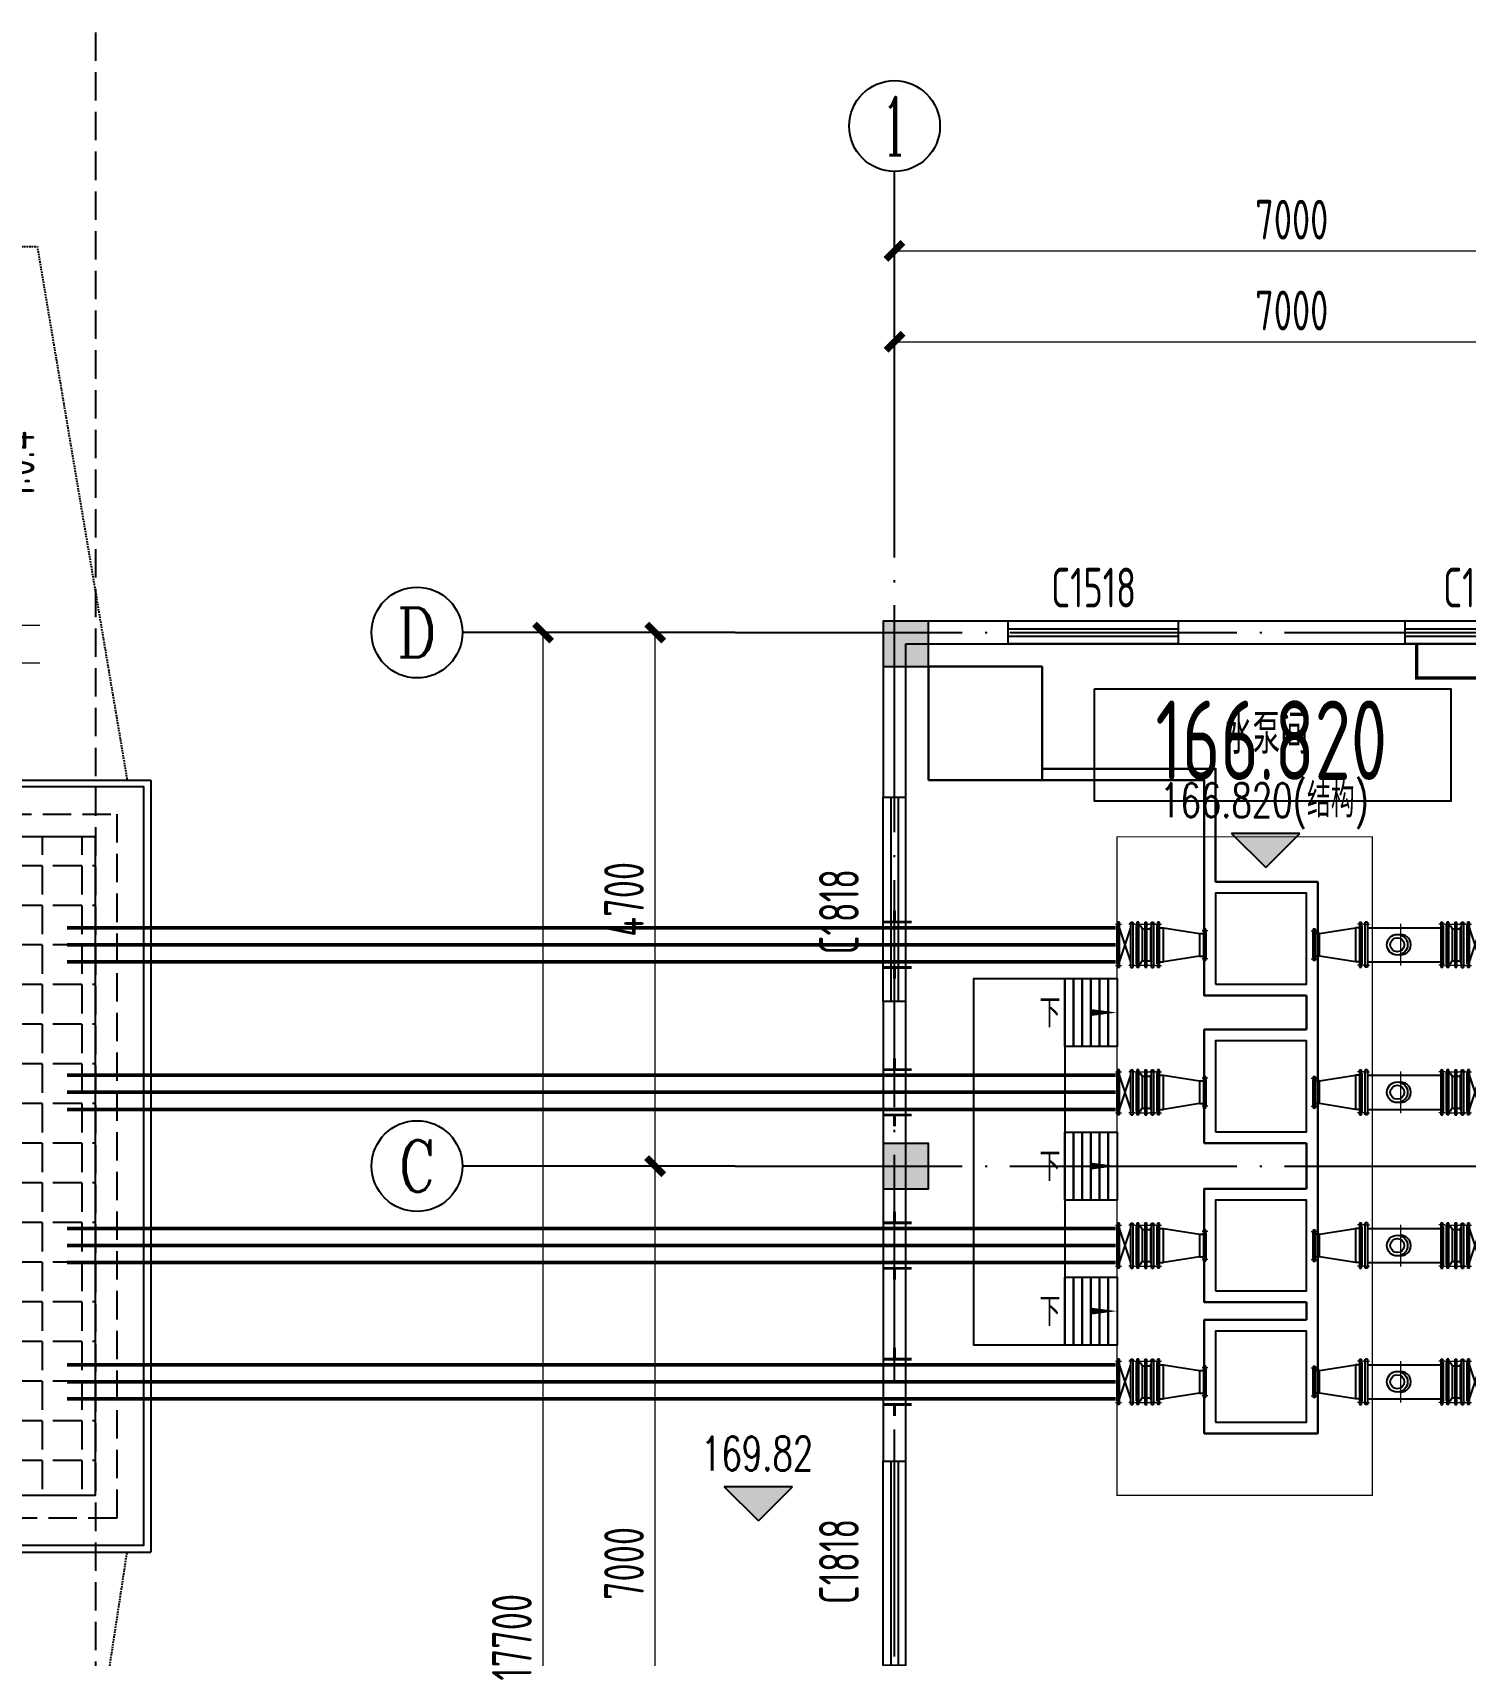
# Model space of a CAD drawing. Header units: millimetres. Extents: x 1742399 to 4898386, y 2481636 to 5226310.
# Drawn here: x 2410876 to 2423502, y 2539720 to 2554017 of the extents above; entities that cross this region are included whole.
import ezdxf
from ezdxf.enums import TextEntityAlignment as Align

# ---------------------------------------------------------------- set-up
doc = ezdxf.new("R2010")
doc.units = ezdxf.units.MM
doc.header["$LTSCALE"] = 1000
for name, pattern in [('ACAD_ISO04W100', [30.5, 24, -3, 0.5, -3]), ('ACAD_ISO10W100', [18, 12, -3, 0, -3]), ('CENTER2', [28.575, 19.05, -3.175, 3.175, -3.175]), ('DASH', [0.35, 0.25, -0.1]), ('DASHED', [0.75, 0.5, -0.25]), ('DOTE', [2.42, 2, -0.2, 0.02, -0.2])]:
    doc.linetypes.add(name, pattern=pattern)
for name, color, linetype, lineweight, true_color in [('0_提资', 7, 'Continuous', 50, 0xffffff), ('泵房轮廓线', 1, 'Continuous', 50, 0xff0000), ('进水池轮廓线', 2, 'Continuous', 50, 0xffff00)]:
    doc.layers.add(name, color=color, linetype=linetype, lineweight=lineweight, true_color=true_color)
for name, color, linetype in [('AXIS', 3, 'Continuous'), ('AXIS_TEXT', 7, 'Continuous'), ('DOTE', 1, 'DOTE'), ('DXPM', 4, 'Continuous'), ('FLOOR_STEEL', 2, 'Continuous'), ('PUB_DIM', 3, 'Continuous'), ('PUB_HATCH', 8, 'Continuous'), ('RAIL', 6, 'Continuous'), ('STAIR', 2, 'Continuous'), ('STAIR_STEEL', 2, 'Continuous'), ('TWT_DIM', 3, 'Continuous'), ('WALL_EXT', 4, 'Continuous'), ('WINDOW', 3, 'Continuous'), ('YHG_填充', 8, 'Continuous'), ('YHG_柱', 4, 'Continuous'), ('YHJ_引出、索引', 3, 'Continuous'), ('YHJ_立面_墙线中', 2, 'Continuous'), ('意见', 1, 'Continuous'), ('房间轮廓线', 6, 'Continuous'), ('水泵基础', 7, 'Continuous'), ('线框', 2, 'Continuous'), ('细线', 4, 'Continuous'), ('设备', 161, 'Continuous'), ('轮廓线', 2, 'Continuous')]:
    doc.layers.add(name, color=color, linetype=linetype)
for name, color, linetype, lineweight in [('中心线', 1, 'ACAD_ISO04W100', 18), ('中轴', 20, 'ACAD_ISO04W100', 9), ('排水沟', 4, 'Continuous', 30), ('文字', 4, 'Continuous', 0), ('管', 1, 'Continuous', 30), ('集水坑', 4, 'Continuous', 30)]:
    doc.layers.add(name, color=color, linetype=linetype, lineweight=lineweight)
doc.styles.add('_TCH_AXIS', font='COMPLEX', dxfattribs={"bigfont": 'GBCBIG'})
doc.styles.add('_TCH_DIM', font='SIMPLEX', dxfattribs={"bigfont": 'GBCBIG'})
doc.styles.add('COMPLEX', font='COMPLEX')
doc.styles.add('HZ1', font='romans.shx', dxfattribs={"width": 0.7, "bigfont": 'hztxt.shx'})
doc.styles.add('TSSD_Rein', font='TSSDENG', dxfattribs={"width": 0.7, "bigfont": '@1HZTXT'})
doc.styles.add('TSSD_REIN_T3', font='tssdeng.shx', dxfattribs={"width": 0.7, "bigfont": 'hztxt.shx'})
doc.styles.add('宋体', font='')
doc.styles.get('宋体').set_extended_font_data('SimSun')
doc.dimstyles.new('_TCH_ARCH&&100', dxfattribs={"dimtxt": 350, "dimasz": 150, "dimexe": 100, "dimexo": 200, "dimgap": 100, "dimtad": 1, "dimdec": 0, "dimzin": 0, "dimdsep": 46, "dimtxsty": 'TSSD_REIN_T3', "dimblk": 'ARCHTICK', "dimcen": 0.09, "dimclrt": 7, "dimazin": 2, "dimtfac": 1, "dimtdec": 0, "dimtix": 1, "dimtmove": 2, "dimatfit": 3, "dimfxl": 1, "dimfxlon": 1, "dimtolj": 1, "dimtzin": 0, "dimlwd": 18, "dimlwe": 18, "dimarcsym": 0})

# ---------------------------------------------------------------- blocks, each defined once
blk = doc.blocks.new('_AXISO')
blk.add_circle((0, 0), 0.5)
at = {"layer": 'AXIS_TEXT', "style": 'COMPLEX', "width": 1.041667}
blk.add_attdef('A', text='', height=0.56, dxfattribs=at).set_placement((-0.25, -0.28), (0.25, -0.28), align=Align.FIT)
blk = doc.blocks.new('_ArchTick')
at = {"color": 0, "linetype": 'ByBlock', "const_width": 0.4}
blk.add_lwpolyline([(-0.5, -0.5), (0.5, 0.5)], dxfattribs=at)
blk = doc.blocks.new('*D1125')
at = {"layer": 'AXIS', "color": 0, "lineweight": 18, "transparency": 16777216}
for p, q in [((2418471, 2552092), (2418471, 2552193)), ((2425471, 2552092), (2425471, 2552193)), ((2418471, 2552093), (2425471, 2552093))]:
    blk.add_line(p, q, dxfattribs=at)
at = {"layer": 'Defpoints', "color": 0, "transparency": 16777216}
for p in [(2425471, 2552093), (2418471, 2549731), (2425471, 2549731)]:
    blk.add_point(p, dxfattribs=at)
at = {"layer": 'AXIS', "color": 0, "lineweight": 18, "transparency": 16777216, "xscale": 150, "yscale": 150, "zscale": 150, "rotation": 180}
blk.add_blockref('_ArchTick', (2418471, 2552093), dxfattribs=at)
at = {"layer": 'AXIS', "color": 0, "lineweight": 18, "transparency": 16777216, "xscale": 150, "yscale": 150, "zscale": 150}
blk.add_blockref('_ArchTick', (2425471, 2552093), dxfattribs=at)
at = {"layer": 'AXIS', "color": 7, "transparency": 16777216, "insert": (2421971, 2552368), "char_height": 350, "attachment_point": 5, "style": 'TSSD_REIN_T3'}
blk.add_mtext('\\A1;7000', dxfattribs=at)
blk = doc.blocks.new('*D1126')
at = {"layer": 'AXIS', "color": 0, "lineweight": 18, "transparency": 16777216}
for p, q in [((2418471, 2551292), (2418471, 2551393)), ((2418471, 2551293), (2425471, 2551293)), ((2425471, 2551292), (2425471, 2551393))]:
    blk.add_line(p, q, dxfattribs=at)
at = {"layer": 'Defpoints', "color": 0, "transparency": 16777216}
for p in [(2425471, 2551293), (2418471, 2549731), (2425471, 2549731)]:
    blk.add_point(p, dxfattribs=at)
at = {"layer": 'AXIS', "color": 0, "lineweight": 18, "transparency": 16777216, "xscale": 150, "yscale": 150, "zscale": 150, "rotation": 180}
blk.add_blockref('_ArchTick', (2418471, 2551293), dxfattribs=at)
at = {"layer": 'AXIS', "color": 0, "lineweight": 18, "transparency": 16777216, "xscale": 150, "yscale": 150, "zscale": 150}
blk.add_blockref('_ArchTick', (2425471, 2551293), dxfattribs=at)
at = {"layer": 'AXIS', "color": 7, "transparency": 16777216, "insert": (2421971, 2551568), "char_height": 350, "attachment_point": 5, "style": 'TSSD_REIN_T3'}
blk.add_mtext('\\A1;7000', dxfattribs=at)
blk = doc.blocks.new('*D1127')
at = {"layer": 'AXIS', "color": 0, "lineweight": 18, "transparency": 16777216}
for p, q in [((2415376, 2548731), (2415275, 2548731)), ((2415375, 2531031), (2415375, 2548731)), ((2415376, 2531031), (2415275, 2531031))]:
    blk.add_line(p, q, dxfattribs=at)
at = {"layer": 'Defpoints', "color": 0, "transparency": 16777216}
for p in [(2415375, 2548731), (2417068, 2548731), (2417068, 2531031)]:
    blk.add_point(p, dxfattribs=at)
at = {"layer": 'AXIS', "color": 0, "lineweight": 18, "transparency": 16777216, "xscale": 150, "yscale": 150, "zscale": 150}
for p, rotation in [((2415375, 2548731), 90), ((2415375, 2531031), 270)]:
    blk.add_blockref('_ArchTick', p, dxfattribs=dict(at, rotation=rotation))
at = {"layer": 'AXIS', "color": 7, "transparency": 16777216, "insert": (2415100, 2539881), "char_height": 350, "attachment_point": 5, "rotation": 90, "style": 'TSSD_REIN_T3'}
blk.add_mtext('\\A1;17700', dxfattribs=at)
blk = doc.blocks.new('*D1129')
at = {"layer": 'AXIS', "color": 0, "lineweight": 18, "transparency": 16777216}
for p, q in [((2416364, 2544031), (2416263, 2544031)), ((2416363, 2537031), (2416363, 2544031)), ((2416364, 2537031), (2416263, 2537031))]:
    blk.add_line(p, q, dxfattribs=at)
at = {"layer": 'Defpoints', "color": 0, "transparency": 16777216}
for p in [(2416363, 2544031), (2417068, 2544031), (2417068, 2537031)]:
    blk.add_point(p, dxfattribs=at)
at = {"layer": 'AXIS', "color": 0, "lineweight": 18, "transparency": 16777216, "xscale": 150, "yscale": 150, "zscale": 150}
for p, rotation in [((2416363, 2544031), 90), ((2416363, 2537031), 270)]:
    blk.add_blockref('_ArchTick', p, dxfattribs=dict(at, rotation=rotation))
at = {"layer": 'AXIS', "color": 7, "transparency": 16777216, "insert": (2416088, 2540531), "char_height": 350, "attachment_point": 5, "rotation": 90, "style": 'TSSD_REIN_T3'}
blk.add_mtext('\\A1;7000', dxfattribs=at)
blk = doc.blocks.new('*D1130')
at = {"layer": 'AXIS', "color": 0, "lineweight": 18, "transparency": 16777216}
for p, q in [((2416364, 2548731), (2416263, 2548731)), ((2416363, 2544031), (2416363, 2548731)), ((2416364, 2544031), (2416263, 2544031))]:
    blk.add_line(p, q, dxfattribs=at)
at = {"layer": 'Defpoints', "color": 0, "transparency": 16777216}
for p in [(2416363, 2548731), (2417068, 2548731), (2417068, 2544031)]:
    blk.add_point(p, dxfattribs=at)
at = {"layer": 'AXIS', "color": 0, "lineweight": 18, "transparency": 16777216, "xscale": 150, "yscale": 150, "zscale": 150}
for p, rotation in [((2416363, 2548731), 90), ((2416363, 2544031), 270)]:
    blk.add_blockref('_ArchTick', p, dxfattribs=dict(at, rotation=rotation))
at = {"layer": 'AXIS', "color": 7, "transparency": 16777216, "insert": (2416088, 2546381), "char_height": 350, "attachment_point": 5, "rotation": 90, "style": 'TSSD_REIN_T3'}
blk.add_mtext('\\A1;4700', dxfattribs=at)
blk = doc.blocks.new('DN400法兰')
at = {"layer": '中心线', "ltscale": 50}
for p, q in [((-258, 20), (-258, -55)), ((257, 20), (257, -55))]:
    blk.add_line(p, q, dxfattribs=at)
at = {"layer": '设备', "ltscale": 50}
for p, q in [((-240, 0), (-244, -4)), ((-240, 0), (240, 0)), ((240, 0), (244, -4)), ((-283, -30), (-283, -4)), ((282, -4), (-283, -4)), ((282, -30), (282, -4))]:
    blk.add_line(p, q, dxfattribs=at)
at = {"layer": '设备'}
for p, q in [((-240, 0), (240, 0)), ((-283, -30), (282, -30))]:
    blk.add_line(p, q, dxfattribs=at)
blk = doc.blocks.new('DN250法兰')
at = {"layer": '中心线', "ltscale": 50}
for p, q in [((-50, 175), (22, 175)), ((-50, -175), (22, -175))]:
    blk.add_line(p, q, dxfattribs=at)
at = {"layer": '设备', "ltscale": 50}
for p, q in [((-26, 160), (-23, 162)), ((-26, -160), (-26, 160)), ((-26, -160), (-26, 160)), ((-23, 197), (0, 197)), ((-23, 197), (-23, -198)), ((0, 197), (0, -198)), ((-26, -160), (-23, -163)), ((0, -198), (-23, -198))]:
    blk.add_line(p, q, dxfattribs=at)
blk = doc.blocks.new('双盘偏心异径管（平面）')
at = {"layer": '设备'}
for p, q in [((57, 100), (373, 150)), ((408, 150), (373, 150)), ((373, 150), (373, -150)), ((57, 100), (18, 100)), ((57, -100), (18, -100)), ((373, -150), (57, -100)), ((408, -150), (373, -150))]:
    blk.add_line(p, q, dxfattribs=at)
at = {"layer": '设备', "ltscale": 50}
blk.add_line((18, -100), (18, 100), dxfattribs=at)
at = {"layer": '设备'}
blk.add_lwpolyline([(57, -100), (57, 100)], dxfattribs=at)
at = {"layer": '设备', "xscale": 0.7042253521126761, "yscale": 0.7042253521126761, "zscale": 0.7042253521126761, "rotation": 270}
blk.add_blockref('DN400法兰', (430, 0), dxfattribs=at)
at = {"layer": '设备', "xscale": 0.7042253521126761, "yscale": 0.7042253521126761, "zscale": 0.7042253521126761}
blk.add_blockref('DN250法兰', (18, 0), dxfattribs=at)
at = {"layer": '意见', "flags": 1}
blk.add_attdef('规格', (589, -14), '', height=227, dxfattribs=at)
blk = doc.blocks.new('双法兰传力接头')
at = {"layer": '中心线', "ltscale": 5}
for p, q in [((-17, 181), (166, 181)), ((-17, -181), (166, -181))]:
    blk.add_line(p, q, dxfattribs=at)
at = {"layer": '设备', "ltscale": 50}
for p, q in [((18, 167), (34, 167)), ((72, 199), (89, 199)), ((72, 199), (72, -199)), ((120, 155), (120, -155)), ((120, 155), (131, 155)), ((47, 141), (47, -141)), ((47, 141), (72, 141)), ((47, -141), (72, -141)), ((18, -167), (34, -167)), ((72, -199), (89, -199)), ((120, -155), (131, -155))]:
    blk.add_line(p, q, dxfattribs=at)
at = {"layer": '设备'}
for p, q in [((34, 167), (47, 141)), ((89, -199), (89, 199)), ((89, 141), (120, 141)), ((34, -167), (47, -141)), ((89, -141), (120, -141))]:
    blk.add_line(p, q, dxfattribs=at)
at = {"layer": '设备', "yscale": 0.7042253521126761, "zscale": 0.7042253521126761}
for p, xscale, rotation in [((-3, 0), 0.7042253521126761, 90), ((152, 0), -0.7042253521126761, 270)]:
    blk.add_blockref('DN400法兰', p, dxfattribs=dict(at, xscale=xscale, rotation=rotation))
at = {"layer": '意见', "flags": 1}
blk.add_attdef('规格', (193, -29), '', height=94.2, dxfattribs=at)
blk = doc.blocks.new('手动双盘蝶阀')
at = {"layer": '设备', "ltscale": 50}
for p, q in [((50, -150), (-50, 150)), ((-50, -150), (50, 150))]:
    blk.add_line(p, q, dxfattribs=at)
at = {"layer": '设备', "yscale": 0.7042253521126761, "zscale": 0.7042253521126761}
for p, xscale, rotation in [((-71, 0), 0.7042253521126761, 90), ((71, 0), -0.7042253521126761, 270)]:
    blk.add_blockref('DN400法兰', p, dxfattribs=dict(at, xscale=xscale, rotation=rotation))
at = {"layer": '意见', "flags": 1}
blk.add_attdef('规格', (147, 6), '', height=70.4, dxfattribs=at)
blk = doc.blocks.new('双盘异径管')
at = {"layer": '设备'}
for p, q in [((57, 100), (373, 150)), ((408, 150), (373, 150)), ((373, 150), (373, -150)), ((57, 100), (18, 100)), ((57, -100), (18, -100)), ((373, -150), (57, -100)), ((408, -150), (373, -150))]:
    blk.add_line(p, q, dxfattribs=at)
at = {"layer": '设备', "ltscale": 50}
blk.add_line((18, -100), (18, 100), dxfattribs=at)
at = {"layer": '设备'}
blk.add_lwpolyline([(57, -100), (57, 100)], dxfattribs=at)
at = {"layer": '设备', "xscale": 0.7042253521126761, "yscale": 0.7042253521126761, "zscale": 0.7042253521126761, "rotation": 270}
blk.add_blockref('DN400法兰', (430, 0), dxfattribs=at)
at = {"layer": '设备', "xscale": 0.7042253521126761, "yscale": 0.7042253521126761, "zscale": 0.7042253521126761}
blk.add_blockref('DN250法兰', (18, 0), dxfattribs=at)
at = {"layer": '意见', "flags": 1}
blk.add_attdef('规格', (621, -23), '', height=267, dxfattribs=at)
blk = doc.blocks.new('多功能水泵控制阀')
at = {"layer": '中心线', "ltscale": 10}
blk.add_line((296, -183), (296, 183), dxfattribs=at)
at = {"layer": '设备'}
for p, q in [((0, 150), (648, 150)), ((0, -150), (648, -150))]:
    blk.add_line(p, q, dxfattribs=at)
for radius in [91.1, 61.9]:
    blk.add_circle((264, 0), radius, dxfattribs=at)
blk.add_arc((296, 0), 88.6, 264.0575, 95.9425, dxfattribs=at)
at = {"layer": '设备', "yscale": 0.7042253521126761, "zscale": 0.7042253521126761}
for p, xscale, rotation in [((-21, 0), -0.7042253521126761, 90), ((669, 0), 0.7042253521126761, 270)]:
    blk.add_blockref('DN400法兰', p, dxfattribs=dict(at, xscale=xscale, rotation=rotation))
at = {"layer": '意见', "flags": 1}
blk.add_attdef('规格', (114, -565), '', height=244, dxfattribs=at)
blk = doc.blocks.new('电动双盘蝶阀')
at = {"layer": '设备', "ltscale": 50}
for p, q in [((50, -150), (-50, 150)), ((-50, -150), (50, 150))]:
    blk.add_line(p, q, dxfattribs=at)
at = {"layer": '设备', "yscale": 0.7042253521126761, "zscale": 0.7042253521126761}
for p, xscale, rotation in [((-71, 0), 0.7042253521126761, 90), ((71, 0), -0.7042253521126761, 270)]:
    blk.add_blockref('DN400法兰', p, dxfattribs=dict(at, xscale=xscale, rotation=rotation))
at = {"flags": 1}
blk.add_attdef('规格', (120, 51), '', height=10, dxfattribs=at)
blk = doc.blocks.new('平面_平台钢楼梯')
at = {"layer": 'STAIR_STEEL'}
for points in [[(-460.02, 300), (-383.35, 300), (-383.35, -300), (-460.02, -300)], [(-383.35, 300), (-306.68, 300), (-306.68, -300), (-383.35, -300)], [(-306.68, 300), (-230.01, 300), (-230.01, -300), (-306.68, -300)], [(-230.01, 300), (-153.34, 300), (-153.34, -300), (-230.01, -300)], [(-153.34, 300), (-76.67, 300), (-76.67, -300), (-153.34, -300)], [(-76.67, 300), (0, 300), (0, -300), (-76.67, -300)]]:
    blk.add_lwpolyline(points, close=True, dxfattribs=at)
at = {"layer": 'YHJ_引出、索引'}
blk.add_lwpolyline([(-460.02, 0, 0, 0, 0), (0, 0, 0, 60, 0), (-225, 0, 0, 0, 0)], format="xyseb", dxfattribs=at)
at = {"layer": 'YHJ_引出、索引', "color": 7, "style": '_TCH_DIM'}
blk.add_text('下', height=253.19, dxfattribs=at).set_placement((-681.19, -131.25))
blk = doc.blocks.new('刚性防水套管DN300')
at = {"layer": '中轴', "color": 8, "linetype": 'CENTER2', "ltscale": 10}
blk.add_line((1966752, 2550634), (1967002, 2550634), dxfattribs=at)
at = {"layer": '管', "lineweight": 50, "const_width": 25}
for points in [[(1966852, 2550834), (1966852, 2550934)], [(1966752, 2550834), (1967002, 2550834)], [(1966752, 2550434), (1967002, 2550434)], [(1966852, 2550434), (1966852, 2550334)]]:
    blk.add_lwpolyline(points, dxfattribs=at)
at = {"style": '宋体', "width": 0.7, "flags": 1}
blk.add_attdef('中心标高', (1966552, 2549988), '', height=350, dxfattribs=at)
blk = doc.blocks.new('*U1019')
at = {"layer": 'DXPM', "color": 4, "linetype": 'DASHED', "ltscale": 0.03, "flags": 128}
blk.add_lwpolyline([(500, 5200), (1000, 5200), (1792, 500)], dxfattribs=at)
at = {"layer": 'RAIL'}
blk.add_lwpolyline([(60, 440), (60, 5200)], dxfattribs=at)
at = {"layer": '文字'}
for p, q in [((-2575, 4211), (-2575, 5200)), ((-2415, 4706), (-2415, 5200)), ((-2255, 4211), (-2255, 5200)), ((-2094, 4706), (-2094, 5200)), ((-1934, 4211), (-1934, 5200))]:
    blk.add_line(p, q, dxfattribs=at)
at = {"layer": '文字', "color": 3}
for p, q in [((1024, 1861), (500, 1861)), ((762, 1692), (500, 1692)), ((1024, 1530), (500, 1530)), ((762, 1361), (500, 1361))]:
    blk.add_line(p, q, dxfattribs=at)
at = {"layer": '轮廓线'}
blk.add_line((0, 0), (-4500, 0), dxfattribs=at)
for points in [[(226, 5200), (226, 5700), (-4500, 5700)], [(0, 5200), (-4500, 5200)], [(0, 500), (0, 5200), (500, 5200), (500, 500)]]:
    blk.add_lwpolyline(points, dxfattribs=at)
at = {"color": 3, "style": 'TSSD_Rein', "width": 0.7}
blk.add_text('1:0.4', height=350, rotation=90, dxfattribs=at).set_placement((801, 3577), align=Align.MIDDLE_RIGHT)
at = {"layer": 'AXIS', "color": 3, "style": 'TSSD_Rein', "width": 0.7}
for s, p in [('引水渠道', (-3291, 3013)), ('C20素混凝土护坡', (-3514, 2600))]:
    blk.add_text(s, height=350, dxfattribs=at).set_placement(p)
blk.add_attdef('坡度-平面', (-1499, 4687), '', height=300, dxfattribs=at)
at = {"layer": 'TWT_DIM', "color": 3, "style": 'TSSD_Rein', "width": 0.7}
for s, p in [('引水坡道', (-3313, 1843)), ('C20素混凝土护坡', (-4200, 989))]:
    blk.add_text(s, height=700, dxfattribs=at).set_placement(p)
blk.add_attdef('坡度-总平', (-2004, 4256), '', height=700, dxfattribs=at)
blk = doc.blocks.new('*U1021')
at = {"layer": 'DXPM', "color": 4, "linetype": 'DASHED', "ltscale": 0.03, "flags": 128}
blk.add_lwpolyline([(500, -5700), (1000, -5700), (1792, -500)], dxfattribs=at)
at = {"layer": 'RAIL'}
blk.add_lwpolyline([(60, -5700), (60, -440)], dxfattribs=at)
at = {"layer": '文字', "color": 3}
for p, q in [((1024, -3486), (500, -3486)), ((762, -3649), (500, -3649)), ((1024, -3818), (500, -3818)), ((762, -3980), (500, -3980)), ((1024, -4149), (500, -4149))]:
    blk.add_line(p, q, dxfattribs=at)
at = {"layer": '文字'}
for p, q in [((-835, -4711), (-835, -5700)), ((-514, -4711), (-514, -5700)), ((-193, -4711), (-193, -5700)), ((-674, -5206), (-674, -5700)), ((-354, -5206), (-354, -5700))]:
    blk.add_line(p, q, dxfattribs=at)
at = {"layer": '轮廓线'}
blk.add_line((0, 0), (-4500, 0), dxfattribs=at)
for points in [[(0, -500), (0, -5700), (500, -5700), (500, -500)], [(0, -5700), (-4500, -5700)], [(226, -5700), (226, -6200), (-4500, -6200)]]:
    blk.add_lwpolyline(points, dxfattribs=at)
at = {"color": 3, "style": 'TSSD_Rein', "width": 0.7}
blk.add_text('1:0.4', height=350, rotation=90, dxfattribs=at).set_placement((847, -2082), align=Align.MIDDLE_RIGHT)
blk.add_attdef('坡度-平面', (-2667, -5307), '', height=300, dxfattribs=at)
at = {"layer": 'AXIS', "color": 3, "style": 'TSSD_Rein', "width": 0.7}
for s, p in [('引水渠道', (-3291, -2545)), ('C20素混凝土护坡', (-3514, -2957))]:
    blk.add_text(s, height=350, dxfattribs=at).set_placement(p)
at = {"layer": 'TWT_DIM', "color": 3, "style": 'TSSD_Rein', "width": 0.7}
for s, p in [('引水坡道', (-3378, -2487)), ('C20素混凝土护坡', (-4265, -3341))]:
    blk.add_text(s, height=700, dxfattribs=at).set_placement(p)
blk.add_attdef('坡度-总平', (-3251, -5425), '', height=700, dxfattribs=at)
blk = doc.blocks.new('平面_钢爬梯')
at = {"layer": 'YHJ_立面_墙线中', "const_width": 30}
blk.add_lwpolyline([(-600, 0), (-600, -300), (0, -300), (0, 0)], dxfattribs=at)
blk = doc.blocks.new('*U1119')
at = {"layer": 'PUB_HATCH'}
h = blk.add_hatch(dxfattribs=at)
h.set_pattern_fill('HEX', color=256, scale=15)
h.set_pattern_definition([(0, (-1247.595, 5800), (0, 82.4889), [47.625, -95.25]), (120, (-1247.595, 5800), (-71.4375, -41.2445), [47.625, -95.25]), (60, (-1199.97, 5800), (-71.4375, 41.2445), [47.625, -95.25])])
h.paths.add_polyline_path([(-1000, 5800), (-1163, 5800), (-1163, 0), (-1000, 0)])
h = blk.add_hatch(dxfattribs=at)
h.set_pattern_fill('ANGLE', color=8, scale=50, angle=-180)
h.set_pattern_definition([(180, (787.28, -1800), (-1e-13, -349.25), [254, -95.25]), (270, (787.28, -1800), (349.25, -1e-13), [254, -95.25])])
h.paths.add_polyline_path([(-1000, 0), (0, 0), (0, 5800), (-1000, 5800)])
at = {"layer": '细线', "linetype": 'Continuous', "lineweight": 0, "ltscale": 0.5}
h = blk.add_hatch(dxfattribs=at)
h.set_pattern_fill('AR-CONC', color=8, angle=-180)
h.set_pattern_definition([(230, (3944.64, -60070.33), (-182.18467, 15.9391), [19.05, -209.55]), (175, (3944.64, -60070.33), (35.2434, -191.05685), [15.24, -167.6406]), (280.45144, (3929.45, -60069), (-146.94125, -175.11775), [16.19, -178.09024]), (226.1842, (3944.64, -60121.13), (-271.07904, 42.0423), [28.575, -314.325]), (276.63556, (3922.05, -60117.63), (-237.4041, -247.4261), [24.285, -267.1356]), (171.18415, (3944.64, -60121.13), (-237.4041, -247.4261), [22.86, -251.4597]), (201, (3919.24, -60108.43), (-151.6144, 102.2652), [19.05, -209.55]), (146, (3919.24, -60108.43), (-61.80203, -184.18797), [15.24, -167.64]), (251.45144, (3906.6, -60099.9), (-213.4164, -81.92277), [16.19, -178.08994]), (217.5, (3944.64, -60070.33), (-3.088603, -84.55504), [0, -165.608, 0, -170.18, 0, -168.275]), (187.5, (3944.64, -60070.33), (-66.81966, -100.18057), [0, -97.028, 0, -161.798, 0, -64.135]), (147.5, (4001.28, -60070.33), (-135.590595, 5.728744), [0, -63.5, 0, -198.12, 0, -262.89]), (137.5, (4026.68, -60070.33), (-148.12918, -25.4265), [0, -82.55, 0, -131.572, 0, -186.69])])
h.paths.add_polyline_path([(-932, 6000), (-1013, 6000), (-1013, 5800), (-932, 5800)])
h.paths.add_polyline_path([(-1163, 6000), (-1232, 6000), (-1232, 5800), (-1163, 5800)])
h = blk.add_hatch(dxfattribs=at)
h.set_pattern_fill('ANSI32', color=8, scale=10, angle=-180)
h.set_pattern_definition([(225, (3944.64, -60070.33), (67.35192, -67.35192), []), (225, (3899.74, -60070.33), (67.35192, -67.35192), [])])
h.paths.add_polyline_path([(-1163, 6000), (-1232, 6000), (-1232, 5800), (-1163, 5800)])
h.paths.add_polyline_path([(-932, 6000), (-1013, 6000), (-1013, 5800), (-932, 5800)])
h = blk.add_hatch(dxfattribs=at)
h.set_pattern_fill('AR-CONC', color=8, angle=-180)
h.set_pattern_definition([(230, (3944.64, -45470.33), (-182.18467, 15.9391), [19.05, -209.55]), (175, (3944.64, -45470.33), (35.2434, -191.05685), [15.24, -167.6406]), (280.45144, (3929.45, -45469), (-146.94125, -175.11775), [16.19, -178.09024]), (226.1842, (3944.64, -45521.13), (-271.079, 42.0423), [28.575, -314.325]), (276.63556, (3922.05, -45517.63), (-237.4041, -247.4261), [24.285, -267.1356]), (171.18415, (3944.64, -45521.13), (-237.4041, -247.4261), [22.86, -251.4597]), (201, (3919.24, -45508.43), (-151.6144, 102.2652), [19.05, -209.55]), (146, (3919.24, -45508.43), (-61.802, -184.188), [15.24, -167.64]), (251.45144, (3906.6, -45499.9), (-213.4164, -81.9228), [16.19, -178.08994]), (217.5, (3944.64, -45470.33), (-3.0886, -84.55504), [0, -165.608, 0, -170.18, 0, -168.275]), (187.5, (3944.64, -45470.33), (-66.81966, -100.18057), [0, -97.028, 0, -161.798, 0, -64.135]), (147.5, (4001.28, -45470.33), (-135.5906, 5.72874), [0, -63.5, 0, -198.12, 0, -262.89]), (137.5, (4026.68, -45470.33), (-148.12918, -25.4265), [0, -82.55, 0, -131.572, 0, -186.69])])
h.paths.add_polyline_path([(-932, 0), (-1013, 0), (-1013, -200), (-932, -200)])
h.paths.add_polyline_path([(-1163, 0), (-1232, 0), (-1232, -200), (-1163, -200)])
h = blk.add_hatch(dxfattribs=at)
h.set_pattern_fill('ANSI32', color=8, scale=10, angle=-180)
h.set_pattern_definition([(225, (3944.64, -45470.33), (67.35192, -67.35192), []), (225, (3899.74, -45470.33), (67.35192, -67.35192), [])])
h.paths.add_polyline_path([(-1163, 0), (-1232, 0), (-1232, -200), (-1163, -200)])
h.paths.add_polyline_path([(-932, 0), (-1013, 0), (-1013, -200), (-932, -200)])
at = {"layer": 'RAIL'}
for points in [[(-1453, 6300), (-1453, 6240)], [(-1453, -440), (427, -440), (427, 6240), (-1453, 6240)], [(-1453, -440), (-1453, -500)]]:
    blk.add_lwpolyline(points, dxfattribs=at)
at = {"layer": '线框', "lineweight": -3}
blk.add_line((-1163, 6000), (-1163, -200), dxfattribs=at)
at = {"layer": '轮廓线'}
for p, q in [((-1513, 6300), (487, 6300)), ((487, 6300), (487, -500)), ((-1232, 6000), (-932, 6000)), ((-1013, 6000), (-1013, 5800)), ((-1513, 5800), (-6000, 5800)), ((-1513, 5800), (-1163, 5800)), ((-6000, 0), (-1513, 0)), ((-1513, 0), (-1163, 0)), ((-1013, 0), (-1013, -200)), ((-1232, -200), (-932, -200)), ((-1513, -500), (487, -500))]:
    blk.add_line(p, q, dxfattribs=at)
for points in [[(-1513, 6300), (-1513, -500)], [(-1232, 6000), (-1232, 5800)], [(-932, 6000), (-932, 5800)], [(-1232, 0), (-1232, -200)], [(-932, 0), (-932, -200)]]:
    blk.add_lwpolyline(points, dxfattribs=at)
at = {"layer": '轮廓线', "flags": 128}
for points in [[(-1513, 6300), (487, 6300)], [(-1513, -500), (487, -500)]]:
    blk.add_lwpolyline(points, dxfattribs=at)
at = {"layer": '轮廓线', "linetype": 'DASH'}
blk.add_lwpolyline([(-1163, 6000), (187, 6000), (187, -200), (-1163, -200)], close=True, dxfattribs=at)
at = {"layer": '轮廓线'}
for points in [[(-1000, 0), (-1163, 0), (-1163, 5800), (-1000, 5800)], [(-1000, 5800), (-1000, 0), (0, 0), (0, 5800)]]:
    blk.add_lwpolyline(points, close=True, dxfattribs=at)
at = {"layer": 'AXIS', "color": 3, "style": 'TSSD_Rein', "width": 0.7}
for s, p in [('引水渠道', (-4559, 2240)), ('C20素混凝土护底', (-4778, 1738))]:
    blk.add_text(s, height=350, dxfattribs=at).set_placement(p)
at = {"layer": 'TWT_DIM', "color": 3, "style": 'TSSD_Rein', "width": 0.7}
for s, p in [('引水坡道', (-4742, 2072)), ('C20素混凝土护坡', (-5629, 1218))]:
    blk.add_text(s, height=700, dxfattribs=at).set_placement(p)
blk = doc.blocks.new('总平_标高')
at = {"layer": 'TWT_DIM', "color": 3}
blk.add_lwpolyline([(-1556, 989), (1583, 989), (1583, 0), (-1556, 0)], close=True, dxfattribs=at)
at = {"layer": 'TWT_DIM', "color": 3, "style": 'TSSD_Rein', "width": 0.7}
blk.add_attdef('标高', text='', height=700, dxfattribs=at).set_placement((1, 186), align=Align.CENTER)
blk = doc.blocks.new('*U1073')
at = {"layer": 'WINDOW'}
for p, q in [((-100, 0), (100, 0)), ((-100, -1500), (-100, 0)), ((-33, 0), (-33, -1500)), ((33, 0), (33, -1500)), ((100, -1500), (100, 0)), ((100, -1500), (-100, -1500))]:
    blk.add_line(p, q, dxfattribs=at)
at = {"style": 'HZ1', "width": 0.7, "flags": 1}
blk.add_attdef('编号', (-598, -1035), '', height=300, dxfattribs=at)
blk = doc.blocks.new('平面_窗')
at = {"layer": 'WINDOW'}
for p, q in [((-100, 0), (100, 0)), ((-100, -1800), (-100, 0)), ((-33, 0), (-33, -1800)), ((33, 0), (33, -1800)), ((100, -1800), (100, 0)), ((100, -1800), (-100, -1800))]:
    blk.add_line(p, q, dxfattribs=at)
at = {"style": 'HZ1', "width": 0.7, "flags": 1}
blk.add_attdef('编号', (-598, -1035), '', height=300, dxfattribs=at)
blk = doc.blocks.new('*U1058')
at = {"layer": 'PUB_HATCH'}
blk.add_solid([(-200, -200), (200, -200), (-200, 200), (200, 200)], dxfattribs=at)
at = {"layer": 'YHG_柱'}
blk.add_lwpolyline([(-200, -200), (200, -200), (200, 200), (-200, 200)], close=True, dxfattribs=at)
blk = doc.blocks.new('标高_平面标注')
at = {"layer": 'AXIS'}
blk.add_hatch(color=256, dxfattribs=at).paths.add_polyline_path([(0, 0), (300, 300), (-300, 300)])
for p, q in [((0, 0), (-300, 300)), ((300, 300), (-300, 300)), ((0, 0), (300, 300))]:
    blk.add_line(p, q, dxfattribs=at)
at = {"layer": 'AXIS_TEXT', "style": 'HZ1', "width": 0.7, "flags": 4}
blk.add_attdef('标高', text='', height=300, dxfattribs=at).set_placement((-11, 442), align=Align.CENTER)

msp = doc.modelspace()

# ---------------------------------------------------------------- linework, layer by layer
at = {"layer": '0_提资', "color": 8}
for p, q in [((2420418.1, 2546131.4), (2411181.4, 2546131.4)), ((2420418.1, 2545831.4), (2411181.4, 2545831.4)), ((2420418.1, 2544831.4), (2411181.4, 2544831.4)), ((2420418.1, 2544531.4), (2411181.4, 2544531.4)), ((2420418.1, 2543481.4), (2411181.4, 2543481.4)), ((2420418.1, 2543181.4), (2411181.4, 2543181.4)), ((2420418.1, 2542281.4), (2411181.4, 2542281.4)), ((2420418.1, 2541981.4), (2411181.4, 2541981.4))]:
    msp.add_line(p, q, dxfattribs=at)
at = {"layer": '0_提资', "color": 8, "linetype": 'ACAD_ISO10W100'}
for p, q in [((2420418.1, 2545981.4), (2411181.4, 2545981.4)), ((2420418.1, 2544681.4), (2411181.4, 2544681.4)), ((2420418.1, 2543331.4), (2411181.4, 2543331.4)), ((2420418.1, 2542131.4), (2411181.4, 2542131.4))]:
    msp.add_line(p, q, dxfattribs=at)
at = {"layer": 'AXIS'}
for p, q in [((2418471.4, 2549731.4), (2418471.4, 2552792.7)), ((2417068.4, 2548731.4), (2414664.3, 2548731.4)), ((2417068.4, 2544031.4), (2414664.3, 2544031.4))]:
    msp.add_line(p, q, dxfattribs=at)
at = {"layer": 'DOTE'}
for p, q in [((2418471.4, 2530031.4), (2418471.4, 2549731.4)), ((2417068.4, 2548731.4), (2427999, 2548731.4)), ((2417068.4, 2544031.4), (2427999, 2544031.4))]:
    msp.add_line(p, q, dxfattribs=at)
at = {"layer": 'FLOOR_STEEL'}
msp.add_lwpolyline([(2419971.4, 2542453.8), (2419171.4, 2542453.8), (2419171.4, 2545684.1), (2419971.4, 2545684.1)], close=True, dxfattribs=at)
at = {"layer": 'WALL_EXT'}
for p, q in [((2419471.4, 2548831.4), (2418771.4, 2548831.4)), ((2419471.4, 2548631.4), (2419471.4, 2548831.4)), ((2422971.4, 2548831.4), (2420971.4, 2548831.4)), ((2420971.4, 2548831.4), (2420971.4, 2548631.4)), ((2422971.4, 2548631.4), (2422971.4, 2548831.4)), ((2418771.4, 2548631.4), (2419471.4, 2548631.4)), ((2420971.4, 2548631.4), (2422971.4, 2548631.4)), ((2418371.4, 2548431.4), (2418371.4, 2547281.4)), ((2418571.4, 2547281.4), (2418571.4, 2548431.4)), ((2418371.4, 2547281.4), (2418571.4, 2547281.4)), ((2418571.4, 2545481.4), (2418371.4, 2545481.4)), ((2418371.4, 2545481.4), (2418371.4, 2544231.4)), ((2418571.4, 2544231.4), (2418571.4, 2545481.4)), ((2418371.4, 2543831.4), (2418371.4, 2541431.4)), ((2418571.4, 2541431.4), (2418571.4, 2543831.4)), ((2418371.4, 2541431.4), (2418571.4, 2541431.4))]:
    msp.add_line(p, q, dxfattribs=at)
at = {"layer": 'YHG_填充', "linetype": 'DASH'}
msp.add_lwpolyline([(2411431.4, 2554017.1), (2411431.4, 2525367.6)], dxfattribs=at)
at = {"layer": '房间轮廓线'}
msp.add_lwpolyline([(2418571.4, 2548631.4), (2425371.4, 2548631.4), (2425371.4, 2537131.4), (2418571.4, 2537131.4)], close=True, dxfattribs=at)
at = {"layer": '排水沟'}
for points in [[(2419771.4, 2547531.4), (2421299.9, 2547531.4), (2421299.9, 2546534.1)], [(2419771.4, 2547431.4), (2421199.9, 2547431.4), (2421199.9, 2546534.1)], [(2421199.9, 2546534.1), (2421199.9, 2545534.1), (2422099.9, 2545534.1)], [(2422199.9, 2545534.1), (2422199.9, 2546534.1), (2421299.9, 2546534.1)], [(2422099.9, 2545534.1), (2422099.9, 2545234.1)], [(2422199.9, 2545534.1), (2422199.9, 2545234.1)], [(2422099.9, 2545234.1), (2421199.9, 2545234.1), (2421199.9, 2544234.1), (2422099.9, 2544234.1)], [(2422199.9, 2544234.1), (2422199.9, 2545234.1)], [(2422099.9, 2544234.1), (2422099.9, 2543831.6)], [(2422199.9, 2544234.1), (2422199.9, 2543831.6)], [(2422099.9, 2543831.6), (2421199.9, 2543831.6), (2421199.9, 2542831.6), (2422099.9, 2542831.6)], [(2422199.9, 2542831.6), (2422199.9, 2543831.6)], [(2422099.9, 2542831.6), (2422099.9, 2542676)], [(2422199.9, 2542831.6), (2422199.9, 2542676)], [(2422099.9, 2542676), (2421199.9, 2542676), (2421199.9, 2541676), (2422199.9, 2541676), (2422199.9, 2542676)]]:
    msp.add_lwpolyline(points, dxfattribs=at)
at = {"layer": '水泵基础'}
for points in [[(2421299.9, 2545634.1), (2422099.9, 2545634.1), (2422099.9, 2546434.1), (2421299.9, 2546434.1)], [(2421299.9, 2544334.1), (2422099.9, 2544334.1), (2422099.9, 2545134.1), (2421299.9, 2545134.1)], [(2421299.9, 2542931.6), (2422099.9, 2542931.6), (2422099.9, 2543731.6), (2421299.9, 2543731.6)], [(2421299.9, 2541776), (2422099.9, 2541776), (2422099.9, 2542576), (2421299.9, 2542576)]]:
    msp.add_lwpolyline(points, close=True, dxfattribs=at)
at = {"layer": '泵房轮廓线'}
msp.add_lwpolyline([(2420431.4, 2541131.4, 10, 10, 0), (2420431.4, 2546931.4, 10, 10, 0), (2422681.4, 2546931.4, 10, 10, 0), (2422681.4, 2541131.4, 10, 10, 0)], format="xyseb", close=True, dxfattribs=at)
at = {"layer": '进水池轮廓线'}
msp.add_lwpolyline([(2410431.4, 2541131.4, 10, 10, 0), (2410431.4, 2546931.4, 10, 10, 0), (2411431.4, 2546931.4, 10, 10, 0), (2411431.4, 2541131.4, 10, 10, 0)], format="xyseb", close=True, dxfattribs=at)
at = {"layer": '集水坑'}
msp.add_lwpolyline([(2419771.4, 2547431.4), (2419771.4, 2548431.4), (2418771.4, 2548431.4), (2418771.4, 2547431.4), (2419771.4, 2547431.4)], dxfattribs=at)

# ---------------------------------------------------------------- block references
for name, p in [('*U1058', (2418571.4, 2548631.4)), ('平面_窗', (2418471.4, 2547281.4)), ('*U1058', (2418571.4, 2544031.4)), ('平面_窗', (2418471.4, 2541431.4))]:
    msp.add_blockref(name, p)
at = {"rotation": 90}
for p in [(2419471.4, 2548731.4), (2422971.4, 2548731.4)]:
    msp.add_blockref('*U1073', p, dxfattribs=at)
msp.add_blockref('总平_标高', (2421789.9, 2547246.6)).add_auto_attribs({'标高': '166.820'})
ref = msp.add_blockref('标高_平面标注', (2421741.2, 2546661.2))
ref.add_attrib('标高', '166.820(结构)', dxfattribs={"layer": 'AXIS_TEXT', "height": 300, "style": 'HZ1', "width": 0.7}).set_placement((2421730.2, 2547103.6), align=Align.CENTER)
ref = msp.add_blockref('标高_平面标注', (2417271.8, 2540906.8))
ref.add_attrib('标高', '169.82', dxfattribs={"layer": 'AXIS_TEXT', "height": 300, "style": 'HZ1', "width": 0.7}).set_placement((2417260.9, 2541349.2), align=Align.CENTER)
at = {"layer": '0_提资'}
for name, p in [('手动双盘蝶阀', (2420503.3, 2545981.4)), ('双法兰传力接头', (2420605.1, 2545981.4)), ('双盘异径管', (2422158.5, 2545981.4)), ('多功能水泵控制阀', (2422636.8, 2545981.4)), ('双法兰传力接头', (2423336.1, 2545981.4)), ('电动双盘蝶阀', (2423587.2, 2545981.4)), ('手动双盘蝶阀', (2420503.3, 2544681.4)), ('双法兰传力接头', (2420605.1, 2544681.4)), ('双盘异径管', (2422158.5, 2544681.4)), ('多功能水泵控制阀', (2422636.8, 2544681.4)), ('双法兰传力接头', (2423336.1, 2544681.4)), ('电动双盘蝶阀', (2423587.2, 2544681.4)), ('手动双盘蝶阀', (2420503.3, 2543331.4)), ('双法兰传力接头', (2420605.1, 2543331.4)), ('双盘异径管', (2422158.5, 2543331.4)), ('多功能水泵控制阀', (2422636.8, 2543331.4)), ('双法兰传力接头', (2423336.1, 2543331.4)), ('电动双盘蝶阀', (2423587.2, 2543331.4)), ('手动双盘蝶阀', (2420503.3, 2542131.4)), ('双法兰传力接头', (2420605.1, 2542131.4)), ('双盘异径管', (2422158.5, 2542131.4)), ('多功能水泵控制阀', (2422636.8, 2542131.4)), ('双法兰传力接头', (2423336.1, 2542131.4)), ('电动双盘蝶阀', (2423587.2, 2542131.4))]:
    msp.add_blockref(name, p, dxfattribs=at)
at = {"layer": '0_提资', "rotation": 180}
for p in [(2421214.3, 2545981.4), (2421214.3, 2544681.4), (2421214.3, 2543331.4), (2421214.3, 2542131.4)]:
    msp.add_blockref('双盘偏心异径管（平面）', p, dxfattribs=at)
at = {"layer": 'AXIS'}
ref = msp.add_blockref('_AXISO', (2418471.4, 2553192.7), dxfattribs=dict(at, xscale=800, yscale=800, zscale=800))
ref.add_attrib('A', '1', dxfattribs={"layer": 'AXIS_TEXT', "height": 514.7, "style": '_TCH_AXIS'}).set_placement((2418361.1, 2552935.3), (2418581.7, 2552935.3), align=Align.FIT)
ref = msp.add_blockref('_AXISO', (2414264.3, 2548731.4), dxfattribs=dict(at, xscale=800, yscale=800, zscale=800))
ref.add_attrib('A', 'D', dxfattribs={"layer": 'AXIS_TEXT', "height": 435.3, "style": '_TCH_AXIS'}).set_placement((2414088.1, 2548513.7), (2414440.5, 2548513.7), align=Align.FIT)
ref = msp.add_blockref('_AXISO', (2414264.3, 2544031.4), dxfattribs=dict(at, xscale=800, yscale=800, zscale=800))
ref.add_attrib('A', 'C', dxfattribs={"layer": 'AXIS_TEXT', "height": 455.7, "style": '_TCH_AXIS'}).set_placement((2414101.5, 2543803.5), (2414427, 2543803.5), align=Align.FIT)
at = {"layer": 'Defpoints'}
msp.add_blockref('平面_钢爬梯', (2423671.4, 2548631.4), dxfattribs=at)
at = {"layer": 'PUB_HATCH'}
msp.add_blockref('*U1119', (2411431.4, 2541131.4), dxfattribs=at)
at = {"layer": 'RAIL'}
for name, p in [('*U1019', (2409918.7, 2546931.4)), ('*U1021', (2409918.7, 2541131.4))]:
    msp.add_blockref(name, p, dxfattribs=at).add_auto_attribs({'坡度-平面': '1:5.0', '坡度-总平': '1:5.0'})
at = {"layer": 'STAIR'}
for p in [(2420431.4, 2545384.1), (2420431.4, 2544031.4), (2420431.4, 2542753.8)]:
    msp.add_blockref('平面_平台钢楼梯', p, dxfattribs=at)
at = {"layer": '管', "lineweight": 50}
for p in [(451618.9, -4653), (451618.9, -5953), (451618.9, -7303), (451618.9, -8503)]:
    msp.add_blockref('刚性防水套管DN300', p, dxfattribs=at)

# ---------------------------------------------------------------- texts
at = {"layer": 'PUB_DIM', "color": 7, "char_height": 350, "attachment_point": 5, "style": 'TSSD_REIN_T3'}
for s, insert in [('\\A1;C1518', (2420225.3, 2549127.3)), ('\\A1;{\\Ftssdeng,hztxt|c134;C1518}', (2423678.8, 2549127.3)), ('\\A1;水泵间', (2421747.3, 2547837.8))]:
    msp.add_mtext(s, dxfattribs=dict(at, insert=insert))
at = {"layer": 'PUB_DIM', "color": 7, "char_height": 350, "attachment_point": 5, "rotation": 90, "style": 'TSSD_REIN_T3'}
for s, insert in [('\\A1;C1818', (2417981.8, 2546271.7)), ('\\A1;{\\Ftssdeng,hztxt|c134;C1818}', (2417981.8, 2540548))]:
    msp.add_mtext(s, dxfattribs=dict(at, insert=insert))

# ---------------------------------------------------------------- dimensions: what is measured, and where the dimension line sits
at = {"layer": 'AXIS'}
for p1, p2, distance, picture, middle in [((2418471.4, 2549731.4), (2425471.4, 2549731.4), 2361.3, '*D1125', (2421971.4, 2552367.7)), ((2418471.4, 2549731.4), (2425471.4, 2549731.4), 1561.3, '*D1126', (2421971.4, 2551567.7)), ((2417068.4, 2531031.4), (2417068.4, 2548731.4), 1693.1, '*D1127', (2415100.4, 2539881.4)), ((2417068.4, 2544031.4), (2417068.4, 2548731.4), 705.5, '*D1130', (2416088, 2546381.4)), ((2417068.4, 2537031.4), (2417068.4, 2544031.4), 705.5, '*D1129', (2416088, 2540531.4))]:
    dim = msp.add_aligned_dim(p1=p1, p2=p2, distance=distance, dimstyle='_TCH_ARCH&&100', dxfattribs=at)
    dim.commit()
    dim.dimension.update_dxf_attribs({"geometry": picture, "text_midpoint": middle})

doc.saveas('drawing.dxf')
